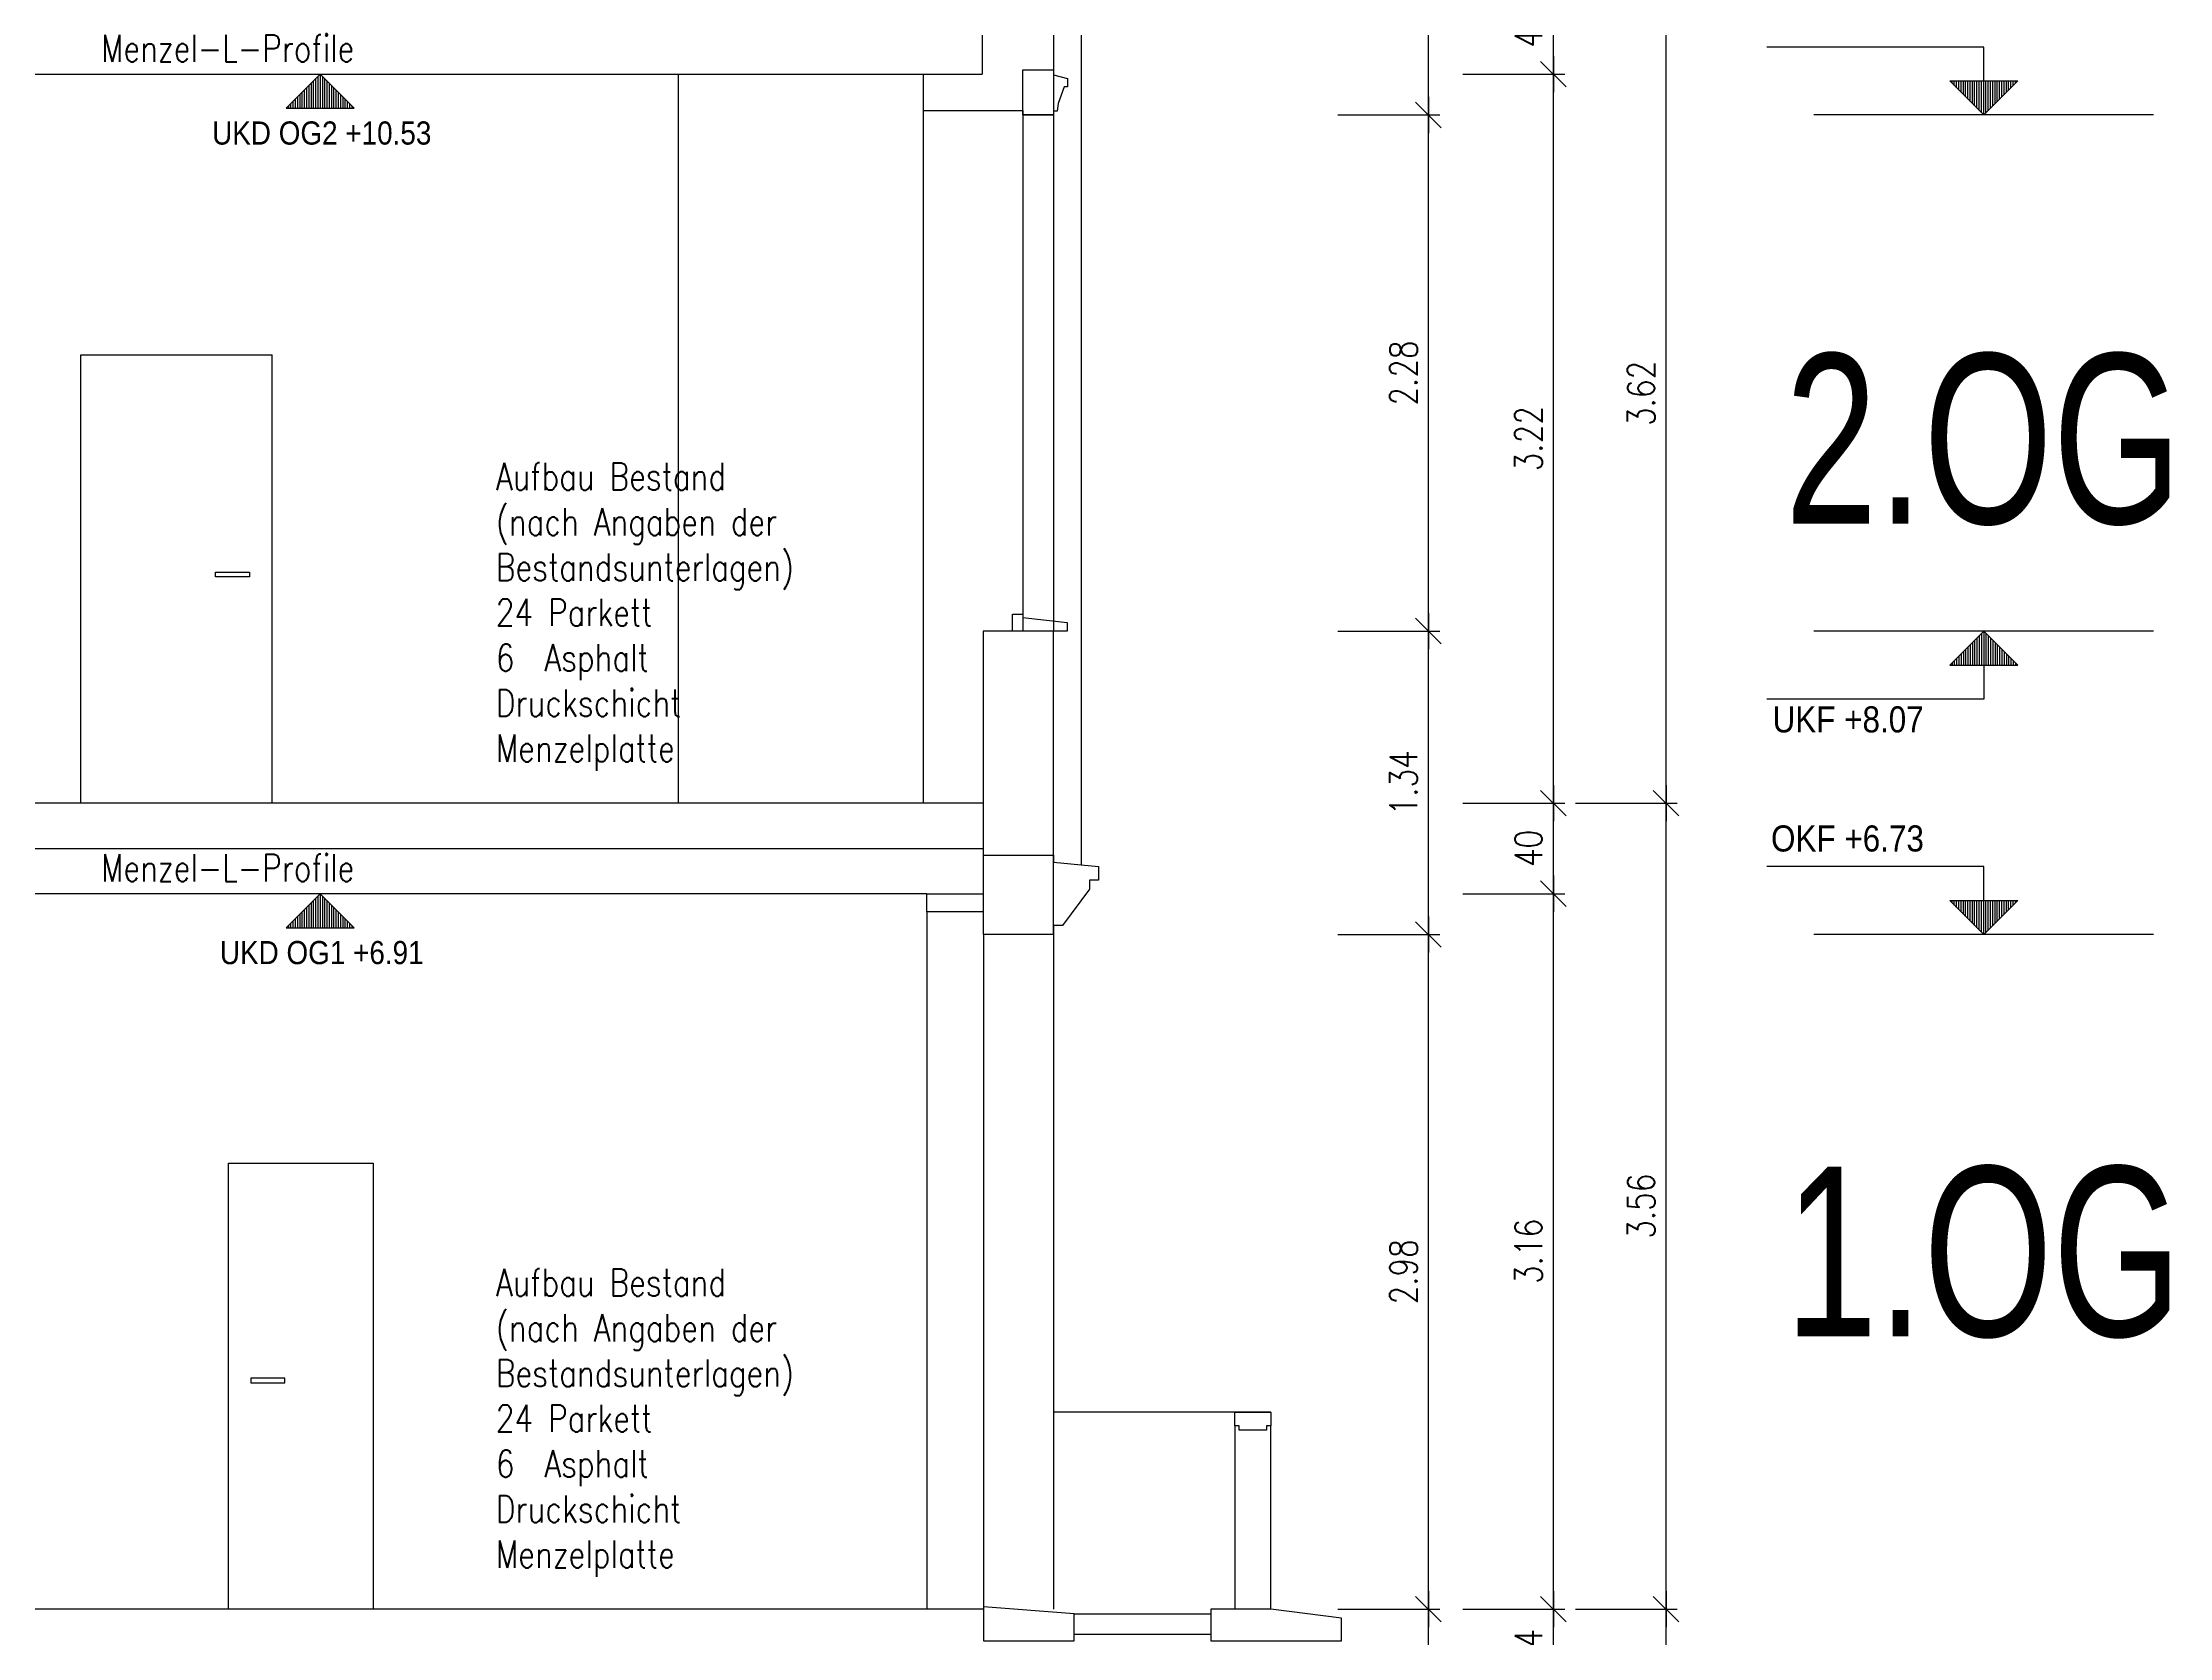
# Model space of a CAD drawing. Header units: metres. Extents: x -3551 to -3431, y -171 to 134.
# Drawn here: x -3440.5 to -3431.11, y 107.91 to 114.95 of the extents above; entities that cross this region are included whole.
import ezdxf
from ezdxf.enums import TextEntityAlignment as Align

# ---------------------------------------------------------------- set-up
doc = ezdxf.new("R2010")
doc.units = ezdxf.units.M
doc.header["$LTSCALE"] = 0.01
doc.linetypes.add('CENTER', pattern=[0])
doc.linetypes.add('DASHED', pattern=[0])
doc.layers.get('0').update_dxf_attribs({"linetype": 'CONTINUOUS'})
for name, color, linetype in [('A_ansicht', 9, 'CONTINUOUS'), ('A_bemaßung', 7, 'CONTINUOUS'), ('A_text', 2, 'CONTINUOUS'), ('A_türen', 9, 'CONTINUOUS'), ('A_wände', 6, 'CONTINUOUS'), ('CKMA0002', 7, 'CONTINUOUS')]:
    doc.layers.add(name, color=color, linetype=linetype)
doc.styles.add('ARIAL', font='ARIAL.TTF')
doc.styles.add('EURASIMP_FNT', font='TXT', dxfattribs={"height": 1})
doc.styles.add('SIMPLEX', font='simplex.shx', dxfattribs={"width": 0.8, "height": 0.1})
doc.styles.add('SIMPLEXD', font='SIMPLEXD.shx', dxfattribs={"width": 0.8, "height": 0.12})
doc.dimstyles.new('DIN', dxfattribs={"dimtxt": 0.03, "dimasz": 0.08, "dimexe": 0.05, "dimexo": 0.244839, "dimgap": 0.05, "dimtad": 1, "dimdec": 4, "dimrnd": 0.0025, "dimzin": 0, "dimdsep": 46, "dimtxsty": 'SIMPLEXD', "dimblk": 'DIMCROSS', "dimblk1": 'DIMCROSS', "dimblk2": 'DIMCROSS', "dimsah": 1, "dimcen": 2.5, "dimdle": 0.04, "dimclrd": 252, "dimclre": 252, "dimclrt": 252, "dimadec": 0, "dimazin": 0, "dimtfac": 1, "dimtdec": 4, "dimtix": 1, "dimtmove": 2, "dimatfit": 3, "dimldrblk": 'DIMCROSS', "dimfxl": 0, "dimtvp": 1, "dimtolj": 1, "dimtzin": 0, "dimarcsym": 0})

# ---------------------------------------------------------------- blocks, each defined once
blk = doc.blocks.new('G2_1')
at = {"layer": 'A_bemaßung', "color": 7, "linetype": 'Continuous'}
for points in [[(0, 0), (-0.15, 0.15), (0.15, 0.15), (0, 0)], [(-0.14, 0.14), (-0.14, 0.15)], [(-0.13, 0.13), (-0.13, 0.15)], [(-0.12, 0.12), (-0.12, 0.15)], [(-0.11, 0.11), (-0.11, 0.15)], [(-0.1, 0.1), (-0.1, 0.15)], [(-0.09, 0.09), (-0.09, 0.15)], [(-0.08, 0.08), (-0.08, 0.15)], [(-0.07, 0.07), (-0.07, 0.15)], [(-0.06, 0.06), (-0.06, 0.15)], [(-0.05, 0.05), (-0.05, 0.15)], [(-0.04, 0.04), (-0.04, 0.15)], [(-0.03, 0.03), (-0.03, 0.15)], [(-0.02, 0.02), (-0.02, 0.15)], [(-0.01, 0.01), (-0.01, 0.15)], [(0, 0), (0, 0.15)], [(0.01, 0.01), (0.01, 0.15)], [(0.02, 0.02), (0.02, 0.15)], [(0.03, 0.03), (0.03, 0.15)], [(0.04, 0.04), (0.04, 0.15)], [(0.05, 0.05), (0.05, 0.15)], [(0.06, 0.06), (0.06, 0.15)], [(0.07, 0.07), (0.07, 0.15)], [(0.08, 0.08), (0.08, 0.15)], [(0.09, 0.09), (0.09, 0.15)], [(0.1, 0.1), (0.1, 0.15)], [(0.11, 0.11), (0.11, 0.15)], [(0.12, 0.12), (0.12, 0.15)], [(0.13, 0.13), (0.13, 0.15)], [(0.14, 0.14), (0.14, 0.15)]]:
    blk.add_lwpolyline(points, dxfattribs=at)
blk = doc.blocks.new('DIMCROSS')
at = {"color": 0, "linetype": 'ByBlock'}
blk.add_line((-1, 0), (1, 0), dxfattribs=at)
at = {"linetype": 'ByBlock'}
blk.add_line((-0.707107, -0.707107), (0.707107, 0.707107), dxfattribs=at)
blk = doc.blocks.new('*D20')
at = {"layer": 'CKMA0002', "color": 1, "lineweight": -2}
for p, q in [((-3433.7296, 108.0301), (-3433.2796, 108.0301)), ((-3433.3296, 104.3601), (-3433.3296, 107.9501))]:
    blk.add_line(p, q, dxfattribs=at)
at = {"layer": 'CKMA0002', "color": 1, "lineweight": -2, "xscale": 0.08, "yscale": 0.08, "zscale": 0.08}
for p, rotation in [((-3433.3296, 108.0301), 90), ((-3433.3296, 104.2801), 270)]:
    blk.add_blockref('DIMCROSS', p, dxfattribs=dict(at, rotation=rotation))
at = {"layer": 'CKMA0002', "color": 3, "insert": (-3433.4396, 106.1551), "char_height": 0.12, "attachment_point": 5, "rotation": 90, "style": 'SIMPLEXD'}
blk.add_mtext('\\A1;3.75{\\A1\\H0.7x\\S;}', dxfattribs=at)
blk = doc.blocks.new('*D21')
at = {"layer": 'CKMA0002', "color": 1, "lineweight": -2}
for p, q in [((-3433.7296, 111.5901), (-3433.2796, 111.5901)), ((-3433.3296, 108.1101), (-3433.3296, 111.5101))]:
    blk.add_line(p, q, dxfattribs=at)
at = {"layer": 'CKMA0002', "color": 1, "lineweight": -2, "xscale": 0.08, "yscale": 0.08, "zscale": 0.08}
for p, rotation in [((-3433.3296, 111.5901), 90), ((-3433.3296, 108.0301), 270)]:
    blk.add_blockref('DIMCROSS', p, dxfattribs=dict(at, rotation=rotation))
at = {"layer": 'CKMA0002', "color": 3, "insert": (-3433.4396, 109.8101), "char_height": 0.12, "attachment_point": 5, "rotation": 90, "style": 'SIMPLEXD'}
blk.add_mtext('\\A1;3.56{\\A1\\H0.7x\\S;}', dxfattribs=at)
blk = doc.blocks.new('*D22')
at = {"layer": 'CKMA0002', "color": 1, "lineweight": -2}
for p, q in [((-3433.7296, 115.2101), (-3433.2796, 115.2101)), ((-3433.3296, 111.6701), (-3433.3296, 115.1301))]:
    blk.add_line(p, q, dxfattribs=at)
at = {"layer": 'CKMA0002', "color": 1, "lineweight": -2, "xscale": 0.08, "yscale": 0.08, "zscale": 0.08}
for p, rotation in [((-3433.3296, 115.2101), 90), ((-3433.3296, 111.5901), 270)]:
    blk.add_blockref('DIMCROSS', p, dxfattribs=dict(at, rotation=rotation))
at = {"layer": 'CKMA0002', "color": 3, "insert": (-3433.4396, 113.4001), "char_height": 0.12, "attachment_point": 5, "rotation": 90, "style": 'SIMPLEXD'}
blk.add_mtext('\\A1;3.62{\\A1\\H0.7x\\S;}', dxfattribs=at)
blk = doc.blocks.new('*D30')
at = {"layer": 'CKMA0002', "color": 1, "lineweight": -2}
for p, q in [((-3434.2266, 108.0301), (-3433.7766, 108.0301)), ((-3433.8266, 107.7701), (-3433.8266, 107.9501))]:
    blk.add_line(p, q, dxfattribs=at)
at = {"layer": 'CKMA0002', "color": 1, "lineweight": -2, "xscale": 0.08, "yscale": 0.08, "zscale": 0.08}
for p, rotation in [((-3433.8266, 108.0301), 90), ((-3433.8266, 107.6901), 270)]:
    blk.add_blockref('DIMCROSS', p, dxfattribs=dict(at, rotation=rotation))
at = {"layer": 'CKMA0002', "color": 3, "insert": (-3433.9366, 107.8601), "char_height": 0.12, "attachment_point": 5, "rotation": 90, "style": 'SIMPLEXD'}
blk.add_mtext('\\A1;34{\\A1\\H0.7x\\S;}', dxfattribs=at)
blk = doc.blocks.new('*D31')
at = {"layer": 'CKMA0002', "color": 1, "lineweight": -2}
for p, q in [((-3434.2266, 111.1901), (-3433.7766, 111.1901)), ((-3433.8266, 108.1101), (-3433.8266, 111.1101))]:
    blk.add_line(p, q, dxfattribs=at)
at = {"layer": 'CKMA0002', "color": 1, "lineweight": -2, "xscale": 0.08, "yscale": 0.08, "zscale": 0.08}
for p, rotation in [((-3433.8266, 111.1901), 90), ((-3433.8266, 108.0301), 270)]:
    blk.add_blockref('DIMCROSS', p, dxfattribs=dict(at, rotation=rotation))
at = {"layer": 'CKMA0002', "color": 3, "insert": (-3433.9366, 109.6101), "char_height": 0.12, "attachment_point": 5, "rotation": 90, "style": 'SIMPLEXD'}
blk.add_mtext('\\A1;3.16{\\A1\\H0.7x\\S;}', dxfattribs=at)
blk = doc.blocks.new('*D32')
at = {"layer": 'CKMA0002', "color": 1, "lineweight": -2}
for p, q in [((-3434.2266, 111.5901), (-3433.7766, 111.5901)), ((-3433.8266, 111.2701), (-3433.8266, 111.5101))]:
    blk.add_line(p, q, dxfattribs=at)
at = {"layer": 'CKMA0002', "color": 1, "lineweight": -2, "xscale": 0.08, "yscale": 0.08, "zscale": 0.08}
for p, rotation in [((-3433.8266, 111.5901), 90), ((-3433.8266, 111.1901), 270)]:
    blk.add_blockref('DIMCROSS', p, dxfattribs=dict(at, rotation=rotation))
at = {"layer": 'CKMA0002', "color": 3, "insert": (-3433.9366, 111.3901), "char_height": 0.12, "attachment_point": 5, "rotation": 90, "style": 'SIMPLEXD'}
blk.add_mtext('\\A1;40{\\A1\\H0.7x\\S;}', dxfattribs=at)
blk = doc.blocks.new('*D33')
at = {"layer": 'CKMA0002', "color": 1, "lineweight": -2}
for p, q in [((-3434.2266, 114.8101), (-3433.7766, 114.8101)), ((-3433.8266, 111.6701), (-3433.8266, 114.7301))]:
    blk.add_line(p, q, dxfattribs=at)
at = {"layer": 'CKMA0002', "color": 1, "lineweight": -2, "xscale": 0.08, "yscale": 0.08, "zscale": 0.08}
for p, rotation in [((-3433.8266, 114.8101), 90), ((-3433.8266, 111.5901), 270)]:
    blk.add_blockref('DIMCROSS', p, dxfattribs=dict(at, rotation=rotation))
at = {"layer": 'CKMA0002', "color": 3, "insert": (-3433.9366, 113.2001), "char_height": 0.12, "attachment_point": 5, "rotation": 90, "style": 'SIMPLEXD'}
blk.add_mtext('\\A1;3.22{\\A1\\H0.7x\\S;}', dxfattribs=at)
blk = doc.blocks.new('*D34')
at = {"layer": 'CKMA0002', "color": 1, "lineweight": -2}
for p, q in [((-3434.2266, 115.2101), (-3433.7766, 115.2101)), ((-3433.8266, 114.8901), (-3433.8266, 115.1301))]:
    blk.add_line(p, q, dxfattribs=at)
at = {"layer": 'CKMA0002', "color": 1, "lineweight": -2, "xscale": 0.08, "yscale": 0.08, "zscale": 0.08}
for p, rotation in [((-3433.8266, 115.2101), 90), ((-3433.8266, 114.8101), 270)]:
    blk.add_blockref('DIMCROSS', p, dxfattribs=dict(at, rotation=rotation))
at = {"layer": 'CKMA0002', "color": 3, "insert": (-3433.9366, 115.0101), "char_height": 0.12, "attachment_point": 5, "rotation": 90, "style": 'SIMPLEXD'}
blk.add_mtext('\\A1;40{\\A1\\H0.7x\\S;}', dxfattribs=at)
blk = doc.blocks.new('*D45')
at = {"layer": 'CKMA0002', "color": 1, "lineweight": -2}
for p, q in [((-3434.779, 108.0301), (-3434.329, 108.0301)), ((-3434.379, 107.1801), (-3434.379, 107.9501))]:
    blk.add_line(p, q, dxfattribs=at)
at = {"layer": 'CKMA0002', "color": 1, "lineweight": -2, "xscale": 0.08, "yscale": 0.08, "zscale": 0.08}
for p, rotation in [((-3434.379, 108.0301), 90), ((-3434.379, 107.1001), 270)]:
    blk.add_blockref('DIMCROSS', p, dxfattribs=dict(at, rotation=rotation))
at = {"layer": 'CKMA0002', "color": 3, "insert": (-3434.489, 107.5651), "char_height": 0.12, "attachment_point": 5, "rotation": 90, "style": 'SIMPLEXD'}
blk.add_mtext('\\A1;93{\\A1\\H0.7x\\S;}', dxfattribs=at)
blk = doc.blocks.new('*D46')
at = {"layer": 'CKMA0002', "color": 1, "lineweight": -2}
for p, q in [((-3434.779, 111.0101), (-3434.329, 111.0101)), ((-3434.379, 108.1101), (-3434.379, 110.9301))]:
    blk.add_line(p, q, dxfattribs=at)
at = {"layer": 'CKMA0002', "color": 1, "lineweight": -2, "xscale": 0.08, "yscale": 0.08, "zscale": 0.08}
for p, rotation in [((-3434.379, 111.0101), 90), ((-3434.379, 108.0301), 270)]:
    blk.add_blockref('DIMCROSS', p, dxfattribs=dict(at, rotation=rotation))
at = {"layer": 'CKMA0002', "color": 3, "insert": (-3434.489, 109.5201), "char_height": 0.12, "attachment_point": 5, "rotation": 90, "style": 'SIMPLEXD'}
blk.add_mtext('\\A1;2.98{\\A1\\H0.7x\\S;}', dxfattribs=at)
blk = doc.blocks.new('*D47')
at = {"layer": 'CKMA0002', "color": 1, "lineweight": -2}
for p, q in [((-3434.779, 112.3501), (-3434.329, 112.3501)), ((-3434.379, 111.0901), (-3434.379, 112.2701))]:
    blk.add_line(p, q, dxfattribs=at)
at = {"layer": 'CKMA0002', "color": 1, "lineweight": -2, "xscale": 0.08, "yscale": 0.08, "zscale": 0.08}
for p, rotation in [((-3434.379, 112.3501), 90), ((-3434.379, 111.0101), 270)]:
    blk.add_blockref('DIMCROSS', p, dxfattribs=dict(at, rotation=rotation))
at = {"layer": 'CKMA0002', "color": 3, "insert": (-3434.489, 111.6801), "char_height": 0.12, "attachment_point": 5, "rotation": 90, "style": 'SIMPLEXD'}
blk.add_mtext('\\A1;1.34{\\A1\\H0.7x\\S;}', dxfattribs=at)
blk = doc.blocks.new('*D48')
at = {"layer": 'CKMA0002', "color": 1, "lineweight": -2}
for p, q in [((-3434.779, 114.6301), (-3434.329, 114.6301)), ((-3434.379, 112.4301), (-3434.379, 114.5501))]:
    blk.add_line(p, q, dxfattribs=at)
at = {"layer": 'CKMA0002', "color": 1, "lineweight": -2, "xscale": 0.08, "yscale": 0.08, "zscale": 0.08}
for p, rotation in [((-3434.379, 114.6301), 90), ((-3434.379, 112.3501), 270)]:
    blk.add_blockref('DIMCROSS', p, dxfattribs=dict(at, rotation=rotation))
at = {"layer": 'CKMA0002', "color": 3, "insert": (-3434.489, 113.4901), "char_height": 0.12, "attachment_point": 5, "rotation": 90, "style": 'SIMPLEXD'}
blk.add_mtext('\\A1;2.28{\\A1\\H0.7x\\S;}', dxfattribs=at)
blk = doc.blocks.new('*D49')
at = {"layer": 'CKMA0002', "color": 1, "lineweight": -2}
for p, q in [((-3434.779, 115.9701), (-3434.329, 115.9701)), ((-3434.379, 114.7101), (-3434.379, 115.8901))]:
    blk.add_line(p, q, dxfattribs=at)
at = {"layer": 'CKMA0002', "color": 1, "lineweight": -2, "xscale": 0.08, "yscale": 0.08, "zscale": 0.08}
for p, rotation in [((-3434.379, 115.9701), 90), ((-3434.379, 114.6301), 270)]:
    blk.add_blockref('DIMCROSS', p, dxfattribs=dict(at, rotation=rotation))
at = {"layer": 'CKMA0002', "color": 3, "insert": (-3434.489, 115.3001), "char_height": 0.12, "attachment_point": 5, "rotation": 90, "style": 'SIMPLEXD'}
blk.add_mtext('\\A1;1.34{\\A1\\H0.7x\\S;}', dxfattribs=at)

msp = doc.modelspace()

# ---------------------------------------------------------------- linework, layer by layer
at = {"layer": 'A_ansicht'}
msp.add_line((-3435.91148, 122.36007), (-3435.91148, 111.31783), dxfattribs=at)
at = {"layer": 'A_ansicht', "color": 9, "linetype": 'Continuous'}
for p, q in [((-3437.68957, 111.59007), (-3437.68957, 114.81007)), ((-3436.60963, 114.65007), (-3436.60963, 111.59007)), ((-3436.16963, 114.63007), (-3436.16963, 112.35007)), ((-3436.03389, 114.63007), (-3436.03389, 112.35007)), ((-3436.59328, 111.11007), (-3436.59328, 108.03007)), ((-3436.3433, 111.01007), (-3436.3433, 108.03007)), ((-3436.03389, 111.01007), (-3436.03389, 108.03007)), ((-3435.23389, 108.90007), (-3436.03389, 108.90007)), ((-3435.23389, 108.84007), (-3435.23389, 108.03007)), ((-3435.07391, 108.03007), (-3435.07391, 108.84007)), ((-3435.9433, 108.01007), (-3435.3399, 108.01007))]:
    msp.add_line(p, q, dxfattribs=at)
at = {"layer": 'A_bemaßung', "color": 7, "linetype": 'Continuous'}
for p, q in [((-3431.17665, 114.63007), (-3432.67665, 114.63007)), ((-3431.17665, 112.35007), (-3432.67665, 112.35007)), ((-3431.17665, 111.01007), (-3432.67665, 111.01007))]:
    msp.add_line(p, q, dxfattribs=at)
for points in [[(-3431.92665, 114.63007), (-3432.07665, 114.78007), (-3431.77665, 114.78007), (-3431.92665, 114.63007), (-3431.92665, 114.93007), (-3432.88378, 114.93007)], [(-3432.06665, 114.77007), (-3432.06665, 114.78007)], [(-3432.05665, 114.76007), (-3432.05665, 114.78007)], [(-3432.04665, 114.75007), (-3432.04665, 114.78007)], [(-3432.03665, 114.74007), (-3432.03665, 114.78007)], [(-3432.02665, 114.73007), (-3432.02665, 114.78007)], [(-3432.01665, 114.72007), (-3432.01665, 114.78007)], [(-3432.00665, 114.71007), (-3432.00665, 114.78007)], [(-3431.99665, 114.70007), (-3431.99665, 114.78007)], [(-3431.98665, 114.69007), (-3431.98665, 114.78007)], [(-3431.97665, 114.68007), (-3431.97665, 114.78007)], [(-3431.96665, 114.67007), (-3431.96665, 114.78007)], [(-3431.95665, 114.66007), (-3431.95665, 114.78007)], [(-3431.94665, 114.65007), (-3431.94665, 114.78007)], [(-3431.93665, 114.64007), (-3431.93665, 114.78007)], [(-3431.92665, 114.63007), (-3431.92665, 114.78007)], [(-3431.91665, 114.64007), (-3431.91665, 114.78007)], [(-3431.90665, 114.65007), (-3431.90665, 114.78007)], [(-3431.89665, 114.66007), (-3431.89665, 114.78007)], [(-3431.88665, 114.67007), (-3431.88665, 114.78007)], [(-3431.87665, 114.68007), (-3431.87665, 114.78007)], [(-3431.86665, 114.69007), (-3431.86665, 114.78007)], [(-3431.85665, 114.70007), (-3431.85665, 114.78007)], [(-3431.84665, 114.71007), (-3431.84665, 114.78007)], [(-3431.83665, 114.72007), (-3431.83665, 114.78007)], [(-3431.82665, 114.73007), (-3431.82665, 114.78007)], [(-3431.81665, 114.74007), (-3431.81665, 114.78007)], [(-3431.80665, 114.75007), (-3431.80665, 114.78007)], [(-3431.79665, 114.76007), (-3431.79665, 114.78007)], [(-3431.78665, 114.77007), (-3431.78665, 114.78007)], [(-3431.92665, 112.35007), (-3432.07665, 112.20007), (-3431.77665, 112.20007), (-3431.92665, 112.35007), (-3431.92665, 112.05007), (-3432.88378, 112.05007)], [(-3431.93665, 112.34007), (-3431.93665, 112.20007)], [(-3431.92665, 112.35007), (-3431.92665, 112.20007)], [(-3431.91665, 112.34007), (-3431.91665, 112.20007)], [(-3432.03665, 112.24007), (-3432.03665, 112.20007)], [(-3432.02665, 112.25007), (-3432.02665, 112.20007)], [(-3432.01665, 112.26007), (-3432.01665, 112.20007)], [(-3432.00665, 112.27007), (-3432.00665, 112.20007)], [(-3431.99665, 112.28007), (-3431.99665, 112.20007)], [(-3431.98665, 112.29007), (-3431.98665, 112.20007)], [(-3431.97665, 112.30007), (-3431.97665, 112.20007)], [(-3431.96665, 112.31007), (-3431.96665, 112.20007)], [(-3431.95665, 112.32007), (-3431.95665, 112.20007)], [(-3431.94665, 112.33007), (-3431.94665, 112.20007)], [(-3431.90665, 112.33007), (-3431.90665, 112.20007)], [(-3431.89665, 112.32007), (-3431.89665, 112.20007)], [(-3431.88665, 112.31007), (-3431.88665, 112.20007)], [(-3431.87665, 112.30007), (-3431.87665, 112.20007)], [(-3431.86665, 112.29007), (-3431.86665, 112.20007)], [(-3431.85665, 112.28007), (-3431.85665, 112.20007)], [(-3431.84665, 112.27007), (-3431.84665, 112.20007)], [(-3431.83665, 112.26007), (-3431.83665, 112.20007)], [(-3431.82665, 112.25007), (-3431.82665, 112.20007)], [(-3431.81665, 112.24007), (-3431.81665, 112.20007)], [(-3432.06665, 112.21007), (-3432.06665, 112.20007)], [(-3432.05665, 112.22007), (-3432.05665, 112.20007)], [(-3432.04665, 112.23007), (-3432.04665, 112.20007)], [(-3431.80665, 112.23007), (-3431.80665, 112.20007)], [(-3431.79665, 112.22007), (-3431.79665, 112.20007)], [(-3431.78665, 112.21007), (-3431.78665, 112.20007)], [(-3431.92665, 111.01007), (-3432.07665, 111.16007), (-3431.77665, 111.16007), (-3431.92665, 111.01007), (-3431.92665, 111.31007), (-3432.88378, 111.31007)], [(-3432.06665, 111.15007), (-3432.06665, 111.16007)], [(-3432.05665, 111.14007), (-3432.05665, 111.16007)], [(-3432.04665, 111.13007), (-3432.04665, 111.16007)], [(-3432.03665, 111.12007), (-3432.03665, 111.16007)], [(-3432.02665, 111.11007), (-3432.02665, 111.16007)], [(-3432.01665, 111.10007), (-3432.01665, 111.16007)], [(-3432.00665, 111.09007), (-3432.00665, 111.16007)], [(-3431.99665, 111.08007), (-3431.99665, 111.16007)], [(-3431.98665, 111.07007), (-3431.98665, 111.16007)], [(-3431.97665, 111.06007), (-3431.97665, 111.16007)], [(-3431.96665, 111.05007), (-3431.96665, 111.16007)], [(-3431.95665, 111.04007), (-3431.95665, 111.16007)], [(-3431.94665, 111.03007), (-3431.94665, 111.16007)], [(-3431.93665, 111.02007), (-3431.93665, 111.16007)], [(-3431.92665, 111.01007), (-3431.92665, 111.16007)], [(-3431.91665, 111.02007), (-3431.91665, 111.16007)], [(-3431.90665, 111.03007), (-3431.90665, 111.16007)], [(-3431.89665, 111.04007), (-3431.89665, 111.16007)], [(-3431.88665, 111.05007), (-3431.88665, 111.16007)], [(-3431.87665, 111.06007), (-3431.87665, 111.16007)], [(-3431.86665, 111.07007), (-3431.86665, 111.16007)], [(-3431.85665, 111.08007), (-3431.85665, 111.16007)], [(-3431.84665, 111.09007), (-3431.84665, 111.16007)], [(-3431.83665, 111.10007), (-3431.83665, 111.16007)], [(-3431.82665, 111.11007), (-3431.82665, 111.16007)], [(-3431.81665, 111.12007), (-3431.81665, 111.16007)], [(-3431.80665, 111.13007), (-3431.80665, 111.16007)], [(-3431.79665, 111.14007), (-3431.79665, 111.16007)], [(-3431.78665, 111.15007), (-3431.78665, 111.16007)]]:
    msp.add_lwpolyline(points, dxfattribs=at)
at = {"layer": 'A_türen', "linetype": 'Continuous'}
msp.add_line((-3439.48444, 111.59007), (-3439.48444, 113.57007), dxfattribs=at)
for points in [[(-3440.32938, 111.59007), (-3440.32938, 113.57007), (-3439.48444, 113.57007)], [(-3439.73444, 112.59007), (-3439.73444, 112.61007), (-3439.58444, 112.61007), (-3439.58444, 112.59007), (-3439.73444, 112.59007)], [(-3439.6781, 108.03007), (-3439.6781, 110.00007), (-3439.03813, 110.00007), (-3439.03813, 108.03007)], [(-3439.4281, 109.03007), (-3439.4281, 109.05007), (-3439.5781, 109.05007), (-3439.5781, 109.03007), (-3439.4281, 109.03007)]]:
    msp.add_lwpolyline(points, dxfattribs=at)
at = {"layer": 'A_wände', "linetype": 'Continuous'}
for p, q in [((-3436.03389, 115.97007), (-3436.03389, 114.63007)), ((-3440.90935, 114.81007), (-3436.60963, 114.81007)), ((-3436.60963, 114.81007), (-3436.60963, 114.65007)), ((-3436.60963, 114.65007), (-3436.16963, 114.65007)), ((-3436.16963, 114.65007), (-3436.16963, 114.63007)), ((-3436.16963, 114.63007), (-3436.03389, 114.63007)), ((-3436.03389, 112.35007), (-3436.34461, 112.35007)), ((-3436.34461, 112.35007), (-3436.34461, 111.59007)), ((-3436.03389, 111.01007), (-3436.03389, 112.35007)), ((-3436.34461, 111.59007), (-3440.90935, 111.59007)), ((-3436.3433, 108.03007), (-3448.68459, 108.03007))]:
    msp.add_line(p, q, dxfattribs=at)
at = {"layer": 'A_wände', "color": 1}
for p, q in [((-3436.34888, 115.21007), (-3436.34888, 114.81007)), ((-3436.60963, 114.81007), (-3436.34888, 114.81007)), ((-3436.34461, 111.59007), (-3436.34461, 111.19007)), ((-3441.02514, 111.39007), (-3436.34461, 111.39007)), ((-3436.59328, 111.19007), (-3436.34461, 111.19007))]:
    msp.add_line(p, q, dxfattribs=at)
at = {"layer": 'A_wände', "color": 3}
for p, q in [((-3435.07391, 108.90007), (-3435.23389, 108.90007)), ((-3435.9433, 107.92007), (-3435.3399, 107.92007))]:
    msp.add_line(p, q, dxfattribs=at)
at = {"layer": 'A_wände', "color": 2}
for points in [[(-3435.97324, 114.79057), (-3435.97324, 114.75374), (-3435.98662, 114.75374), (-3436.01409, 114.68027), (-3436.01879, 114.64604), (-3436.03389, 114.64604), (-3436.03389, 114.63007), (-3436.16963, 114.63007), (-3436.16963, 114.83007), (-3436.03389, 114.83007), (-3436.03389, 114.80694), (-3435.97324, 114.79057)], [(-3435.97369, 112.35007), (-3436.21514, 112.35007), (-3436.21514, 112.42507), (-3436.16963, 112.42507), (-3436.16963, 112.41006), (-3435.97369, 112.3886), (-3435.97369, 112.35007)], [(-3435.83587, 111.31027), (-3435.83587, 111.25027), (-3435.87587, 111.25027), (-3435.87587, 111.21027), (-3435.99389, 111.05007), (-3436.03389, 111.05007), (-3436.03389, 111.01007), (-3436.3433, 111.01007), (-3436.3433, 111.36007), (-3436.03389, 111.36007), (-3436.03389, 111.33007), (-3435.83587, 111.31027)]]:
    msp.add_lwpolyline(points, dxfattribs=at)
at = {"layer": 'A_wände', "linetype": 'Continuous'}
msp.add_lwpolyline([(-3436.03389, 111.01007), (-3436.3433, 111.01007), (-3436.3433, 111.11007), (-3436.59328, 111.11007), (-3436.59328, 111.19007), (-3440.93802, 111.19007), (-3440.93802, 110.08007), (-3441.10051, 110.08007), (-3441.10051, 110.27007), (-3441.36048, 110.37007), (-3441.36048, 111.30007), (-3448.48004, 111.30007), (-3448.48004, 111.03007), (-3449.14445, 111.03007), (-3449.14445, 111.54251)], dxfattribs=at)
at = {"layer": 'A_wände', "color": 3}
for points in [[(-3435.23389, 108.90007), (-3435.07391, 108.90007), (-3435.07391, 108.84007), (-3435.09391, 108.84007), (-3435.09391, 108.82007), (-3435.21389, 108.82007), (-3435.21389, 108.84007), (-3435.23389, 108.84007), (-3435.23389, 108.90007)], [(-3436.3433, 108.04007), (-3436.3433, 107.89007), (-3435.9433, 107.89007), (-3435.9433, 108.01007), (-3436.3433, 108.04007)]]:
    msp.add_lwpolyline(points, dxfattribs=at)
msp.add_lwpolyline([(-3435.3399, 107.89007), (-3434.76291, 107.89007), (-3434.76291, 107.99007), (-3435.07391, 108.03007), (-3435.23389, 108.03007), (-3435.3399, 108.03007)], close=True, dxfattribs=at)

# ---------------------------------------------------------------- block references
at = {"layer": 'A_bemaßung', "color": 7, "yscale": -1}
for p in [(-3439.27304, 114.81007), (-3439.27304, 111.19007)]:
    msp.add_blockref('G2_1', p, dxfattribs=at)

# ---------------------------------------------------------------- texts
at = {"layer": 'A_bemaßung', "color": 7, "linetype": 'CENTER', "style": 'EURASIMP_FNT', "width": 0.9}
for s, p in [('UKD OG2 +10.53', (-3439.26566, 114.46848)), ('UKD OG1 +6.91', (-3439.26566, 110.84848))]:
    msp.add_text(s, height=0.10228, dxfattribs=at).set_placement(p, align=Align.BOTTOM_CENTER)
at = {"layer": 'A_bemaßung', "color": 7, "linetype": 'Continuous', "style": 'EURASIMP_FNT', "width": 0.9}
for s, p in [('UKF +8.07', (-3432.85901, 111.86808)), ('OKF +6.73', (-3432.86584, 111.34208))]:
    msp.add_text(s, height=0.11532, dxfattribs=at).set_placement(p, align=Align.BOTTOM_LEFT)
at = {"layer": 'A_text', "color": 2, "linetype": 'DASHED', "style": 'ARIAL', "width": 0.7}
for s, p in [('2.OG', (-3432.80405, 113.20007)), ('1.OG', (-3432.80405, 109.61007))]:
    msp.add_text(s, height=0.75, dxfattribs=at).set_placement(p, align=Align.MIDDLE_LEFT)
at = {"layer": 'A_text', "linetype": 'Continuous', "char_height": 0.12, "attachment_point": 1, "style": 'SIMPLEX'}
for s, insert, width in [('Menzel-L-Profile', (-3440.24064, 114.98424), 2.2328), ('Aufbau Bestand \\P(nach Angaben der \\PBestandsunterlagen)\\P24 Parkett\\P6  Asphalt\\PDruckschicht\\PMenzelplatte', (-3438.49686, 113.09303), 4.3471), ('Menzel-L-Profile', (-3440.24064, 111.36424), 2.2328), ('Aufbau Bestand \\P(nach Angaben der \\PBestandsunterlagen)\\P24 Parkett\\P6  Asphalt\\PDruckschicht\\PMenzelplatte', (-3438.49686, 109.53303), 4.3471)]:
    msp.add_mtext(s, dxfattribs=dict(at, insert=insert, width=width))

# ---------------------------------------------------------------- dimensions: what is measured, and where the dimension line sits
at = {"layer": 'CKMA0002'}
for base, p1, p2, text, override, picture, middle in [((-3434.37896, 115.97007), (-3436.16963, 114.63007), (-3435.97365, 115.97007), '1.34{\\A1\\H0.7x\\S;}', {"dimexo": 1.194689, "dimse1": 1, "dimclrd": 1, "dimclre": 1, "dimclrt": 3}, '*D49', (-3434.48896, 115.30007)), ((-3433.32962, 115.21007), (-3438.82694, 111.59007), (-3438.82694, 115.21007), '3.62{\\A1\\H0.7x\\S;}', {"dimexo": 5.097322, "dimse1": 1, "dimclrd": 1, "dimclre": 1, "dimclrt": 3}, '*D22', (-3433.43962, 113.40007)), ((-3433.82664, 115.21007), (-3438.24423, 114.81007), (-3438.24423, 115.21007), '40{\\A1\\H0.7x\\S;}', {"dimexo": 4.017591, "dimse1": 1, "dimclrd": 1, "dimclre": 1, "dimclrt": 3}, '*D34', (-3433.93664, 115.01007)), ((-3433.82664, 114.81007), (-3438.24423, 111.59007), (-3438.24423, 114.81007), '3.22{\\A1\\H0.7x\\S;}', {"dimexo": 4.017591, "dimse1": 1, "dimclrd": 1, "dimclre": 1, "dimclrt": 3}, '*D33', (-3433.93664, 113.20007)), ((-3434.37896, 114.63007), (-3435.97369, 112.35007), (-3436.16963, 114.63007), '2.28{\\A1\\H0.7x\\S;}', {"dimexo": 1.39067, "dimse1": 1, "dimclrd": 1, "dimclre": 1, "dimclrt": 3}, '*D48', (-3434.48896, 113.49007)), ((-3434.37896, 112.35007), (-3436.3433, 111.01007), (-3435.97369, 112.35007), '1.34{\\A1\\H0.7x\\S;}', {"dimexo": 1.194726, "dimse1": 1, "dimclrd": 1, "dimclre": 1, "dimclrt": 3}, '*D47', (-3434.48896, 111.68007)), ((-3433.32962, 111.59007), (-3438.82694, 108.03007), (-3438.82694, 111.59007), '3.56{\\A1\\H0.7x\\S;}', {"dimexo": 5.097322, "dimse1": 1, "dimclrd": 1, "dimclre": 1, "dimclrt": 3}, '*D21', (-3433.43962, 109.81007)), ((-3433.82664, 111.59007), (-3438.24423, 111.19007), (-3438.24423, 111.59007), '40{\\A1\\H0.7x\\S;}', {"dimexo": 4.017591, "dimse1": 1, "dimclrd": 1, "dimclre": 1, "dimclrt": 3}, '*D32', (-3433.93664, 111.39007)), ((-3433.82664, 111.19007), (-3438.24423, 108.03007), (-3438.24423, 111.19007), '3.16{\\A1\\H0.7x\\S;}', {"dimexo": 4.017591, "dimse1": 1, "dimclrd": 1, "dimclre": 1, "dimclrt": 3}, '*D31', (-3433.93664, 109.61007)), ((-3434.37896, 111.01007), (-3436.59328, 108.03007), (-3436.3433, 111.01007), '2.98{\\A1\\H0.7x\\S;}', {"dimexo": 1.56434, "dimse1": 1, "dimclrd": 1, "dimclre": 1, "dimclrt": 3}, '*D46', (-3434.48896, 109.52007)), ((-3433.32962, 108.03007), (-3438.96249, 104.28007), (-3438.82694, 108.03007), '3.75{\\A1\\H0.7x\\S;}', {"dimexo": 5.097322, "dimse1": 1, "dimclrd": 1, "dimclre": 1, "dimclrt": 3}, '*D20', (-3433.43962, 106.15507)), ((-3433.82664, 108.03007), (-3438.24423, 107.69007), (-3438.24423, 108.03007), '34{\\A1\\H0.7x\\S;}', {"dimexo": 4.017591, "dimse1": 1, "dimclrd": 1, "dimclre": 1, "dimclrt": 3}, '*D30', (-3433.93664, 107.86007)), ((-3434.37896, 108.03007), (-3436.53338, 107.10007), (-3436.59328, 108.03007), '93{\\A1\\H0.7x\\S;}', {"dimexo": 1.81432, "dimse1": 1, "dimclrd": 1, "dimclre": 1, "dimclrt": 3}, '*D45', (-3434.48896, 107.56507))]:
    dim = msp.add_linear_dim(base=base, p1=p1, p2=p2, angle=90, text=text, dimstyle='DIN', override=override, dxfattribs=at)
    dim.commit()
    dim.dimension.update_dxf_attribs({"geometry": picture, "text_midpoint": middle})

doc.saveas('drawing.dxf')
